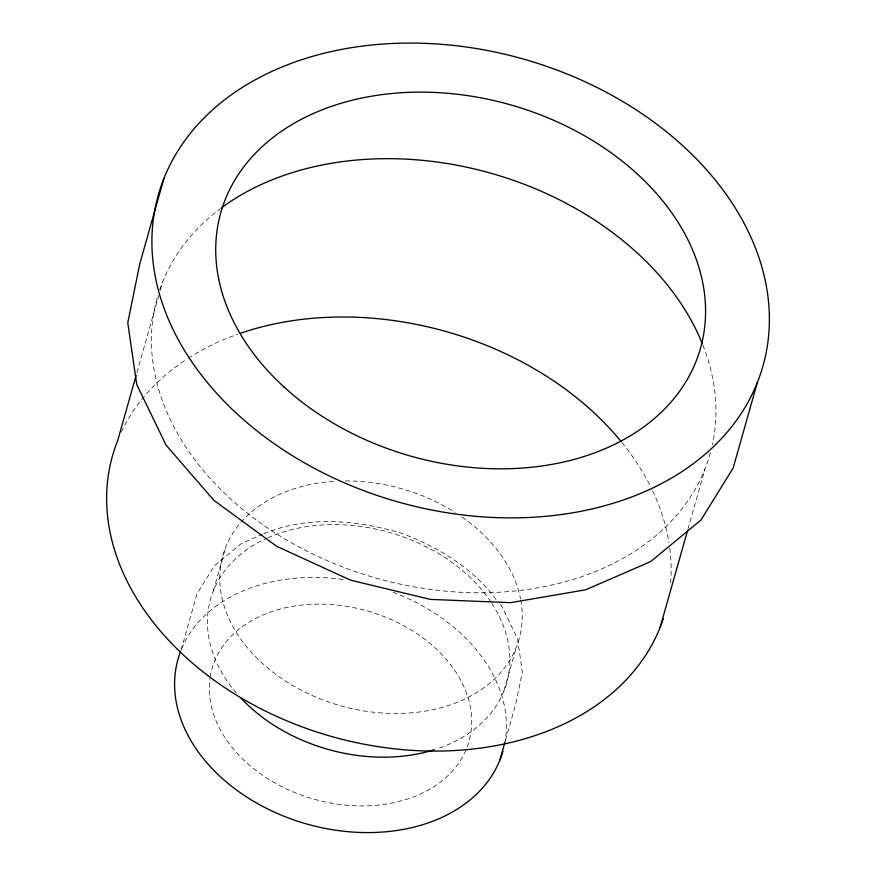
<?xml version="1.0" encoding="UTF-8"?>
<svg xmlns="http://www.w3.org/2000/svg" width="876" height="876" viewBox="0 0 876 876"><rect width="100%" height="100%" fill="white"/><g stroke="black" fill="none" stroke-linecap="round" stroke-linejoin="round"><path stroke-width="0.66" stroke-dasharray="4.38 3.29" d="M136.908 372.65L158.753 295.453M160.231 290.219L162.454 282.368M181.113 650.036L197.045 593.709L214.401 565.787L241.426 543.503L262.592 534.338M213.383 590.807L225.745 547.117M503.93 691L516.293 647.309M505.474 740.33L515.855 703.647L522.337 671.98L517.519 638.713L501.729 606.137L499.955 604.09M687.901 529.257L704.939 469.065M263.84 533.791C307.64 515.121 357.879 520.169 402.5 533.55C438.624 547.631 473.281 568.141 496.407 599.994M520.749 600.016A153.88 112.719 15.8 0 1 397.233 713.48A153.88 112.719 15.8 0 1 223.073 602.338A153.88 112.719 15.8 0 1 334.72 481.296M345.363 480.935A153.88 112.719 15.8 0 1 455.082 512.427M462.013 517.037A153.88 112.719 15.8 0 1 520.497 598.691M710.458 452.574A287.24 210.415 15.8 0 1 376.483 578.204A287.24 210.415 15.8 0 1 157.658 296.274M159.684 289.879A287.24 210.415 15.8 0 1 220.533 208.554M702.848 345.045A287.24 210.415 15.8 0 1 712.385 444.712M121.381 432.087A287.24 210.415 15.8 0 1 187.125 358.941M188.296 358.175A287.24 210.415 15.8 0 1 237.889 334.15M621.916 442.511A287.24 210.415 15.8 0 1 650.211 485.95M652.631 490.91A287.24 210.415 15.8 0 1 668.979 542.715M669.768 548.146A287.24 210.415 15.8 0 1 670.589 583M210.174 677.137A133.535 97.816 15.8 0 1 418.312 634.629A133.535 97.816 15.8 0 1 393.674 802.701A133.535 97.816 15.8 0 1 209.977 678.473M491.797 603.268A153.88 112.719 15.8 0 1 436.938 748.881M236.487 693.146A153.88 112.719 15.8 0 1 266.501 538.368M267.717 537.82A153.88 112.719 15.8 0 1 491.053 602.13M181.595 648.853A168.849 123.68 15.8 0 1 343.731 579.573M392.995 592.198A168.849 123.68 15.8 0 1 505.288 740.461"/><path stroke-width="1.31" d="M163.965 178.365L139.766 263.895L127.765 322.762L136.733 384.542L166.057 445.052L213.766 500.229L276.674 546.317L350.531 580.153L430.313 599.392L510.555 602.677L585.726 589.778L650.66 561.582L700.92 520.07L733.124 468.102L757.324 382.582A314.177 230.147 15.8 0 0 386.294 43.811A314.177 230.147 15.8 0 0 238.316 415.027A314.177 230.147 15.8 0 0 757.324 382.582M136.163 375.267L117.647 440.694A287.24 210.415 15.8 0 0 316.816 732.007A287.24 210.415 15.8 0 0 663.329 618.609M499.911 759.974L505.102 741.633M660.132 627.391L687.54 530.571M240.506 333.241A287.24 210.415 15.8 0 1 621.062 441.449M221.65 207.721A287.24 210.415 15.8 0 1 491.02 173.262A287.24 210.415 15.8 0 1 702.344 343.797M434.332 749.725A153.88 112.719 15.8 0 1 240.977 698.15M502.955 751.06A168.849 123.68 15.8 0 1 301.443 822.422A168.849 123.68 15.8 0 1 180.62 651.284M284.284 387.247A249.255 182.591 15.8 0 0 696.026 361.459A249.255 182.591 15.8 0 0 401.624 92.725A249.255 182.591 15.8 0 0 284.284 387.247"/></g></svg>
